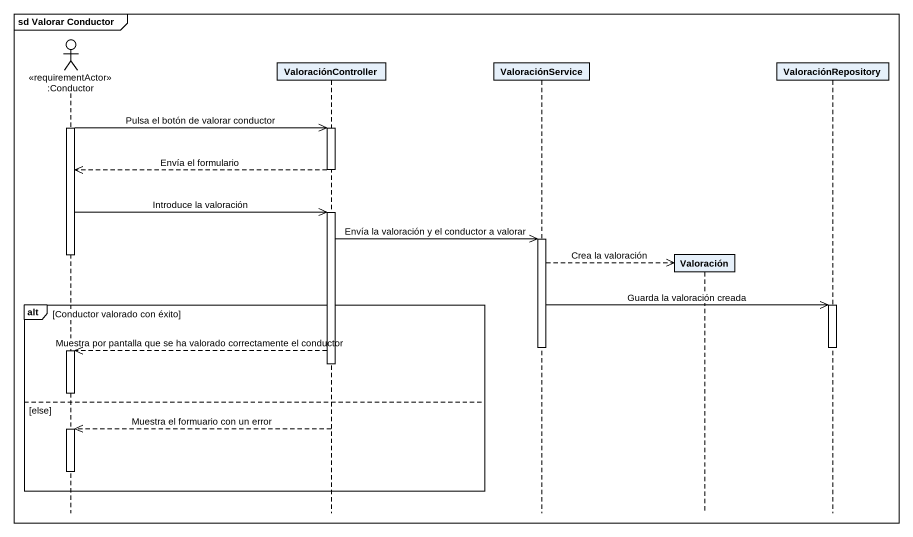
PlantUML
@startuml
mainframe sd Valorar Conductor
hide footbox
actor ":Conductor" as Conductor <<requirementActor>>
participant ValoraciónController
participant ValoraciónService
participant Valoración
participant ValoraciónRepository

activate Conductor
Conductor ->> ValoraciónController : Pulsa el botón de valorar conductor
activate ValoraciónController
ValoraciónController -->> Conductor : Envía el formulario
deactivate ValoraciónController
Conductor ->> ValoraciónController : Introduce la valoración
activate ValoraciónController
ValoraciónController ->> ValoraciónService : Envía la valoración y el conductor a valorar
activate ValoraciónService
deactivate Conductor
ValoraciónService -->> Valoración ** : Crea la valoración
alt Conductor valorado con éxito
  ValoraciónService ->> ValoraciónRepository : Guarda la valoración creada
  activate ValoraciónRepository
  deactivate ValoraciónService
  deactivate ValoraciónRepository
  ValoraciónController -->> Conductor : Muestra por pantalla que se ha valorado correctamente el conductor
  activate Conductor
  deactivate ValoraciónController
  deactivate Conductor
else else
  ValoraciónController -->> Conductor : Muestra el formuario con un error
  activate Conductor
  deactivate Conductor
end
@enduml
